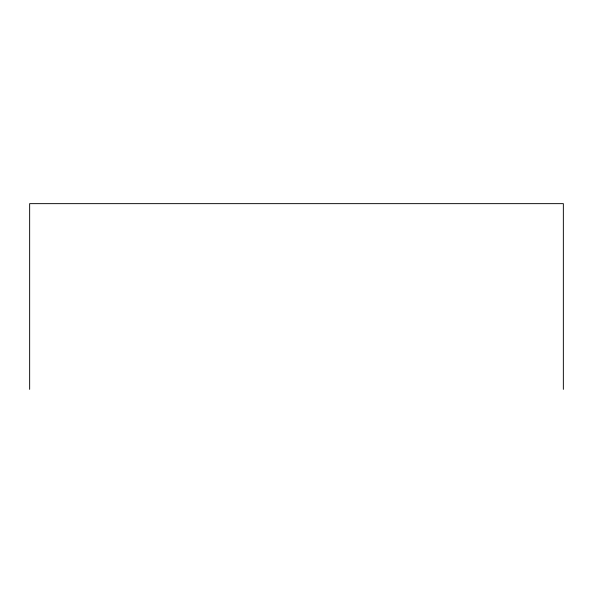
<?xml version="1.0" encoding="UTF-8"?>
<svg xmlns="http://www.w3.org/2000/svg" width="593" height="593" viewBox="0 0 593 593"><rect width="100%" height="100%" fill="white"/><g stroke="black" fill="none" stroke-linecap="round" stroke-linejoin="round"><path stroke-width="0.89" d="M563.35 389.356L563.35 203.644L29.65 203.644L29.65 389.356"/></g></svg>
